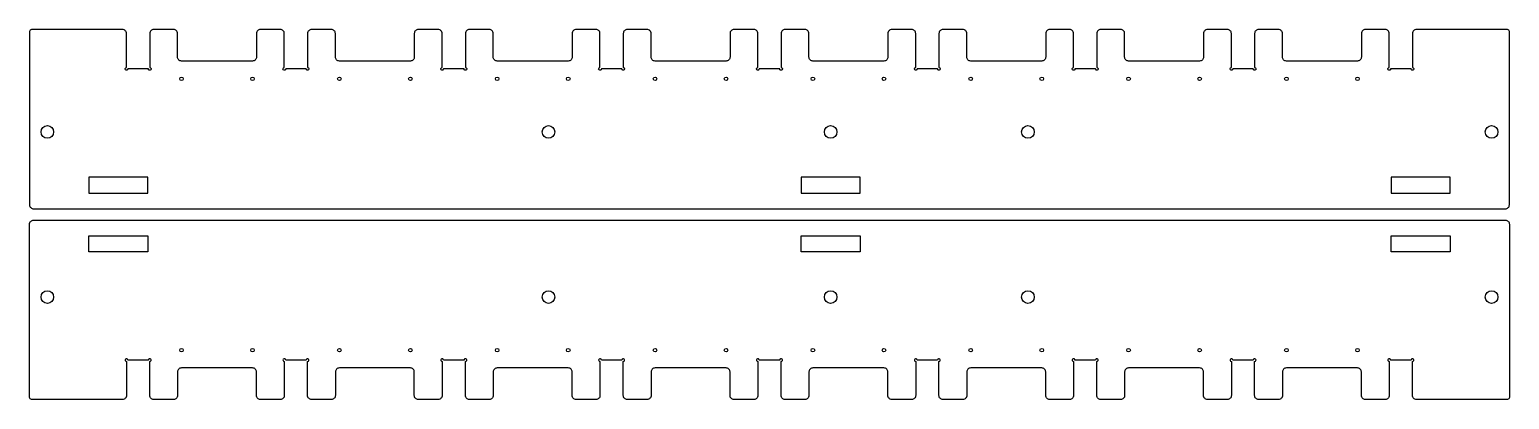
# Model space of a CAD drawing. Header units: millimetres. Extents: x 410 to 785, y 209 to 303.
import ezdxf

# ---------------------------------------------------------------- set-up
doc = ezdxf.new("R2010")
doc.units = ezdxf.units.MM

msp = doc.modelspace()

# ---------------------------------------------------------------- linework, layer by layer
at = {"color": 40, "true_color": 0xf8d731}
for p, q in [((426.73, 302.85), (426.73, 302.85)), ((468.73, 302.85), (468.73, 302.85)), ((510.73, 302.85), (510.73, 302.85)), ((552.73, 302.85), (552.73, 302.85)), ((762.73, 302.85), (762.73, 302.85)), ((426.73, 208.94), (426.73, 208.94)), ((468.73, 208.94), (468.73, 208.94)), ((510.73, 208.94), (510.73, 208.94)), ((552.73, 208.94), (552.73, 208.94)), ((762.73, 208.94), (762.73, 208.94))]:
    msp.add_line(p, q, dxfattribs=at)
for points in [[(411.33, 257.35), (784.33, 257.35, 0.414214), (785.33, 258.35), (785.33, 272.85), (785.33, 302.35, 0.414214), (784.83, 302.85), (761.78, 302.85, 0.414214), (760.78, 301.85), (760.78, 293.2, -2.414214), (760.43, 292.85), (757.83, 292.85), (755.23, 292.85, -2.414214), (754.88, 293.2), (754.88, 301.85, 0.414214), (753.88, 302.85), (748.83, 302.85, 0.414214), (747.83, 301.85), (747.83, 295.85, -0.414214), (746.83, 294.85), (737.83, 294.85), (728.83, 294.85, -0.414214), (727.83, 295.85), (727.83, 301.85, 0.414214), (726.83, 302.85), (721.78, 302.85, 0.414214), (720.78, 301.85), (720.78, 293.2, -2.414214), (720.43, 292.85), (717.83, 292.85), (715.23, 292.85, -2.414214), (714.88, 293.2), (714.88, 301.85, 0.414214), (713.88, 302.85), (708.83, 302.85, 0.414214), (707.83, 301.85), (707.83, 295.85, -0.414214), (706.83, 294.85), (697.83, 294.85), (688.83, 294.85, -0.414214), (687.83, 295.85), (687.83, 301.85, 0.414214), (686.83, 302.85), (681.78, 302.85, 0.414214), (680.78, 301.85), (680.78, 293.2, -2.414214), (680.43, 292.85), (677.83, 292.85), (675.23, 292.85, -2.414214), (674.88, 293.2), (674.88, 301.85, 0.414214), (673.88, 302.85), (668.83, 302.85, 0.414214), (667.83, 301.85), (667.83, 295.85, -0.414214), (666.83, 294.85), (657.83, 294.85), (648.83, 294.85, -0.414214), (647.83, 295.85), (647.83, 301.85, 0.414214), (646.83, 302.85), (641.78, 302.85, 0.414214), (640.78, 301.85), (640.78, 293.2, -2.414214), (640.43, 292.85), (637.83, 292.85), (635.23, 292.85, -2.414214), (634.88, 293.2), (634.88, 301.85, 0.414214), (633.88, 302.85), (628.83, 302.85, 0.414214), (627.83, 301.85), (627.83, 295.85, -0.414214), (626.83, 294.85), (617.83, 294.85), (608.83, 294.85, -0.414214), (607.83, 295.85), (607.83, 301.85, 0.414214), (606.83, 302.85), (601.78, 302.85, 0.414214), (600.78, 301.85), (600.78, 293.2, -2.414214), (600.43, 292.85), (597.83, 292.85), (595.23, 292.85, -2.414214), (594.88, 293.2), (594.88, 301.85, 0.414214), (593.88, 302.85), (588.83, 302.85, 0.414214), (587.83, 301.85), (587.83, 295.85, -0.414214), (586.83, 294.85), (577.83, 294.85), (568.83, 294.85, -0.414214), (567.83, 295.85), (567.83, 301.85, 0.414214), (566.83, 302.85), (561.78, 302.85, 0.414214), (560.78, 301.85), (560.78, 293.2, -2.414214), (560.43, 292.85), (557.83, 292.85), (555.23, 292.85, -2.414214), (554.88, 293.2), (554.88, 301.85, 0.414214), (553.88, 302.85), (548.83, 302.85, 0.414214), (547.83, 301.85), (547.83, 295.85, -0.414214), (546.83, 294.85), (537.83, 294.85), (528.83, 294.85, -0.414214), (527.83, 295.85), (527.83, 301.85, 0.414214), (526.83, 302.85), (521.78, 302.85, 0.414214), (520.78, 301.85), (520.78, 293.2, -2.414214), (520.43, 292.85), (517.83, 292.85), (515.23, 292.85, -2.414214), (514.88, 293.2), (514.88, 301.85, 0.414214), (513.88, 302.85), (508.83, 302.85, 0.414214), (507.83, 301.85), (507.83, 295.85, -0.414214), (506.83, 294.85), (497.83, 294.85), (488.83, 294.85, -0.414214), (487.83, 295.85), (487.83, 301.85, 0.414214), (486.83, 302.85), (481.78, 302.85, 0.414214), (480.78, 301.85), (480.78, 293.2, -2.414214), (480.43, 292.85), (477.83, 292.85), (475.23, 292.85, -2.414214), (474.88, 293.2), (474.88, 301.85, 0.414214), (473.88, 302.85), (468.83, 302.85, 0.414214), (467.83, 301.85), (467.83, 295.85, -0.414214), (466.83, 294.85), (457.83, 294.85), (448.83, 294.85, -0.414214), (447.83, 295.85), (447.83, 301.85, 0.414214), (446.83, 302.85), (441.78, 302.85, 0.414214), (440.78, 301.85), (440.78, 293.2, -2.414214), (440.43, 292.85), (437.83, 292.85), (435.23, 292.85, -2.414214), (434.88, 293.2), (434.88, 301.85, 0.414214), (433.88, 302.85), (410.83, 302.85, 0.414214), (410.33, 302.35), (410.33, 272.85), (410.33, 258.35, 0.414214)], [(411.33, 254.44), (784.33, 254.44, -0.414214), (785.33, 253.44), (785.33, 238.94), (785.33, 209.44, -0.414214), (784.83, 208.94), (761.78, 208.94, -0.414214), (760.78, 209.94), (760.78, 218.59, 2.414214), (760.43, 218.94), (757.83, 218.94), (755.23, 218.94, 2.414214), (754.88, 218.59), (754.88, 209.94, -0.414214), (753.88, 208.94), (748.83, 208.94, -0.414214), (747.83, 209.94), (747.83, 215.94, 0.414214), (746.83, 216.94), (737.83, 216.94), (728.83, 216.94, 0.414214), (727.83, 215.94), (727.83, 209.94, -0.414214), (726.83, 208.94), (721.78, 208.94, -0.414214), (720.78, 209.94), (720.78, 218.59, 2.414214), (720.43, 218.94), (717.83, 218.94), (715.23, 218.94, 2.414214), (714.88, 218.59), (714.88, 209.94, -0.414214), (713.88, 208.94), (708.83, 208.94, -0.414214), (707.83, 209.94), (707.83, 215.94, 0.414214), (706.83, 216.94), (697.83, 216.94), (688.83, 216.94, 0.414214), (687.83, 215.94), (687.83, 209.94, -0.414214), (686.83, 208.94), (681.78, 208.94, -0.414214), (680.78, 209.94), (680.78, 218.59, 2.414214), (680.43, 218.94), (677.83, 218.94), (675.23, 218.94, 2.414214), (674.88, 218.59), (674.88, 209.94, -0.414214), (673.88, 208.94), (668.83, 208.94, -0.414214), (667.83, 209.94), (667.83, 215.94, 0.414214), (666.83, 216.94), (657.83, 216.94), (648.83, 216.94, 0.414214), (647.83, 215.94), (647.83, 209.94, -0.414214), (646.83, 208.94), (641.78, 208.94, -0.414214), (640.78, 209.94), (640.78, 218.59, 2.414214), (640.43, 218.94), (637.83, 218.94), (635.23, 218.94, 2.414214), (634.88, 218.59), (634.88, 209.94, -0.414214), (633.88, 208.94), (628.83, 208.94, -0.414214), (627.83, 209.94), (627.83, 215.94, 0.414214), (626.83, 216.94), (617.83, 216.94), (608.83, 216.94, 0.414214), (607.83, 215.94), (607.83, 209.94, -0.414214), (606.83, 208.94), (601.78, 208.94, -0.414214), (600.78, 209.94), (600.78, 218.59, 2.414214), (600.43, 218.94), (597.83, 218.94), (595.23, 218.94, 2.414214), (594.88, 218.59), (594.88, 209.94, -0.414214), (593.88, 208.94), (588.83, 208.94, -0.414214), (587.83, 209.94), (587.83, 215.94, 0.414214), (586.83, 216.94), (577.83, 216.94), (568.83, 216.94, 0.414214), (567.83, 215.94), (567.83, 209.94, -0.414214), (566.83, 208.94), (561.78, 208.94, -0.414214), (560.78, 209.94), (560.78, 218.59, 2.414214), (560.43, 218.94), (557.83, 218.94), (555.23, 218.94, 2.414214), (554.88, 218.59), (554.88, 209.94, -0.414214), (553.88, 208.94), (548.83, 208.94, -0.414214), (547.83, 209.94), (547.83, 215.94, 0.414214), (546.83, 216.94), (537.83, 216.94), (528.83, 216.94, 0.414214), (527.83, 215.94), (527.83, 209.94, -0.414214), (526.83, 208.94), (521.78, 208.94, -0.414214), (520.78, 209.94), (520.78, 218.59, 2.414214), (520.43, 218.94), (517.83, 218.94), (515.23, 218.94, 2.414214), (514.88, 218.59), (514.88, 209.94, -0.414214), (513.88, 208.94), (508.83, 208.94, -0.414214), (507.83, 209.94), (507.83, 215.94, 0.414214), (506.83, 216.94), (497.83, 216.94), (488.83, 216.94, 0.414214), (487.83, 215.94), (487.83, 209.94, -0.414214), (486.83, 208.94), (481.78, 208.94, -0.414214), (480.78, 209.94), (480.78, 218.59, 2.414214), (480.43, 218.94), (477.83, 218.94), (475.23, 218.94, 2.414214), (474.88, 218.59), (474.88, 209.94, -0.414214), (473.88, 208.94), (468.83, 208.94, -0.414214), (467.83, 209.94), (467.83, 215.94, 0.414214), (466.83, 216.94), (457.83, 216.94), (448.83, 216.94, 0.414214), (447.83, 215.94), (447.83, 209.94, -0.414214), (446.83, 208.94), (441.78, 208.94, -0.414214), (440.78, 209.94), (440.78, 218.59, 2.414214), (440.43, 218.94), (437.83, 218.94), (435.23, 218.94, 2.414214), (434.88, 218.59), (434.88, 209.94, -0.414214), (433.88, 208.94), (410.83, 208.94, -0.414214), (410.33, 209.44), (410.33, 238.94), (410.33, 253.44, -0.414214)]]:
    msp.add_lwpolyline(points, format="xyb", close=True, dxfattribs=at)
for points in [[(425.33, 261.35), (440.33, 261.35), (440.33, 265.35), (425.33, 265.35)], [(605.83, 261.35), (620.83, 261.35), (620.83, 265.35), (605.83, 265.35)], [(755.33, 261.35), (770.33, 261.35), (770.33, 265.35), (755.33, 265.35)], [(425.33, 250.44), (440.33, 250.44), (440.33, 246.44), (425.33, 246.44)], [(605.83, 250.44), (620.83, 250.44), (620.83, 246.44), (605.83, 246.44)], [(755.33, 250.44), (770.33, 250.44), (770.33, 246.44), (755.33, 246.44)]]:
    msp.add_lwpolyline(points, close=True, dxfattribs=at)
for centre, radius in [((448.83, 290.35), 0.45), ((466.83, 290.35), 0.45), ((488.83, 290.35), 0.45), ((506.83, 290.35), 0.45), ((528.83, 290.35), 0.45), ((546.83, 290.35), 0.45), ((568.83, 290.35), 0.45), ((586.83, 290.35), 0.45), ((608.83, 290.35), 0.45), ((626.83, 290.35), 0.45), ((648.83, 290.35), 0.45), ((666.83, 290.35), 0.45), ((688.83, 290.35), 0.45), ((706.83, 290.35), 0.45), ((728.83, 290.35), 0.45), ((746.83, 290.35), 0.45), ((414.83, 276.85), 1.6), ((541.83, 276.85), 1.6), ((613.33, 276.85), 1.6), ((663.33, 276.85), 1.6), ((780.83, 276.85), 1.6), ((414.83, 234.94), 1.6), ((541.83, 234.94), 1.6), ((613.33, 234.94), 1.6), ((663.33, 234.94), 1.6), ((780.83, 234.94), 1.6), ((448.83, 221.44), 0.45), ((466.83, 221.44), 0.45), ((488.83, 221.44), 0.45), ((506.83, 221.44), 0.45), ((528.83, 221.44), 0.45), ((546.83, 221.44), 0.45), ((568.83, 221.44), 0.45), ((586.83, 221.44), 0.45), ((608.83, 221.44), 0.45), ((626.83, 221.44), 0.45), ((648.83, 221.44), 0.45), ((666.83, 221.44), 0.45), ((688.83, 221.44), 0.45), ((706.83, 221.44), 0.45), ((728.83, 221.44), 0.45), ((746.83, 221.44), 0.45)]:
    msp.add_circle(centre, radius, dxfattribs=at)

doc.saveas('drawing.dxf')
